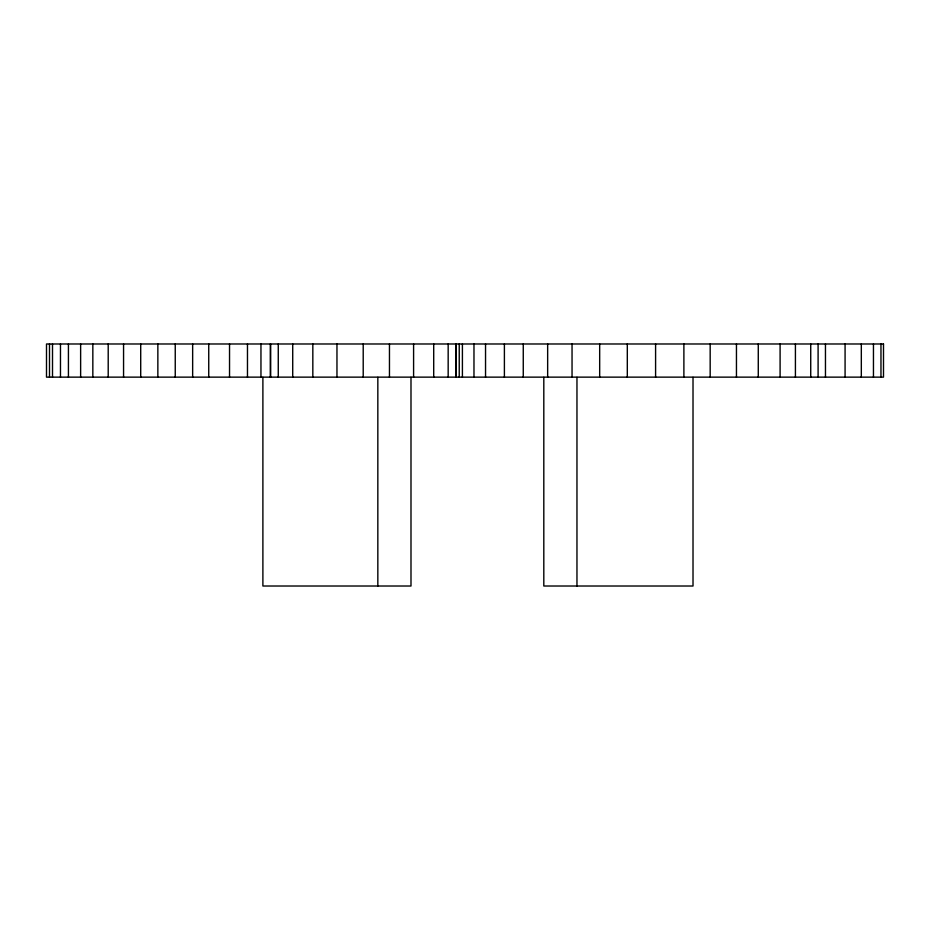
<?xml version="1.0" encoding="UTF-8"?>
<svg xmlns="http://www.w3.org/2000/svg" width="930" height="930" viewBox="0 0 930 930"><rect width="100%" height="100%" fill="white"/><g stroke="black" fill="none" stroke-linecap="round" stroke-linejoin="round"><path stroke-width="1.4" d="M880.966 343.984L880.966 377.138M873.456 343.984L873.456 377.138M861.32 343.984L861.32 377.138M845.079 343.984L845.079 377.138M825.456 343.984L825.468 377.138M818.098 343.984L818.098 377.138M810.728 343.984L810.728 377.138M795.417 343.984L795.417 377.138M780.096 343.984L780.096 377.138M758.276 343.984L758.276 377.138M736.455 343.984L736.455 377.138M710.171 343.984L710.171 377.138M693.013 377.313L693.013 586.016L543.806 586.016L543.806 377.313M683.887 343.984L683.887 377.138M655.592 343.984L655.592 377.138M627.308 343.984L627.308 377.138M599.676 343.984L599.676 377.138M576.96 377.313L576.96 586.016M572.043 343.984L572.043 377.138M547.654 343.984L547.654 377.138M523.264 343.984L523.264 377.138M504.397 343.984L504.397 377.138M485.541 343.984L485.541 377.138M473.975 343.984L473.975 377.138M462.408 343.984L462.408 377.138M459.234 343.984L459.234 377.138M456.049 343.984L456.049 377.138M455.816 343.984L455.816 377.138M448.167 343.984L448.167 377.138M433.706 343.984L433.706 377.138M413.594 343.984L413.594 377.138M410.99 377.313L410.99 586.016L262.888 586.016L262.888 377.313M389.461 343.984L389.461 377.138M377.836 377.313L377.836 586.016M363.212 343.984L363.212 377.138M336.962 343.984L336.962 377.138M312.829 343.984L312.829 377.138M292.718 343.984L292.718 377.138M278.268 343.984L278.268 377.138M270.607 343.984L270.607 377.138M270.374 343.984L270.374 377.138M260.958 343.984L260.958 377.138M247.473 343.984L247.473 377.138M229.536 343.984L229.536 377.138M208.739 343.984L208.739 377.138M192.65 343.984L192.65 377.138M175.247 343.984L175.247 377.138M157.856 343.984L157.856 377.138M140.709 343.984L140.709 377.138M123.562 343.984L123.562 377.138M108.206 343.984L108.206 377.138M92.837 343.984L92.837 377.138M80.631 343.984L80.631 377.138M68.425 343.984L68.425 377.138M60.473 343.984L60.473 377.138M52.51 343.984L52.51 377.138M49.499 343.984L49.499 377.138M883.5 343.984L46.5 343.984L46.5 377.138L883.5 377.138L883.5 343.984"/></g></svg>
